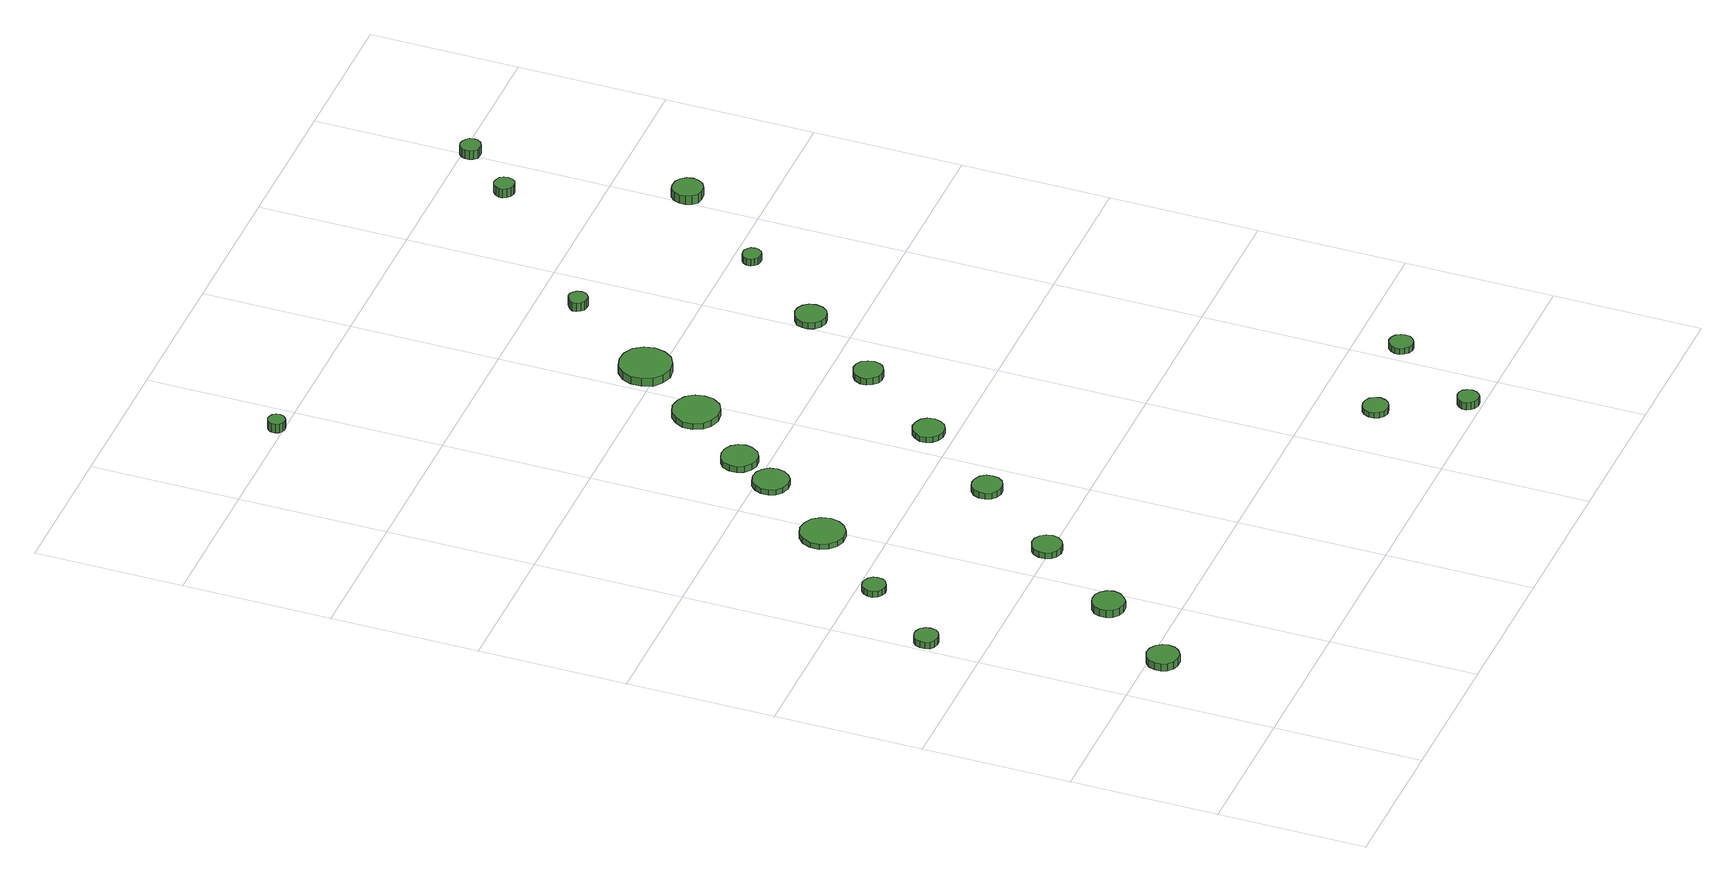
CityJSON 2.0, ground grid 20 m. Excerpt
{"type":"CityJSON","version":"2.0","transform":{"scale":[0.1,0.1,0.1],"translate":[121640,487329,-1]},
"CityObjects":{
"tree1":{"type":"SolitaryVegetationObject","attributes":{"function":"something"},"geometry":[{"type":"MultiSurface","lod":"1","boundaries":[[[0,1,2,3,4,5,6,7,8,9,10,11,12,13,14]],[[15,16,17,18,19,20,21,22,23,24,25,26,27,28,29]],[[0,29,28,1]],[[1,28,27,2]],[[2,27,26,3]],[[3,26,25,4]],[[4,25,24,5]],[[5,24,23,6]],[[6,23,22,7]],[[7,22,21,8]],[[8,21,20,9]],[[9,20,19,10]],[[10,19,18,11]],[[11,18,17,12]],[[12,17,16,13]],[[13,16,15,14]],[[14,15,29,0]]]}]},
"tree2":{"type":"SolitaryVegetationObject","attributes":{"function":"something"},"geometry":[{"type":"MultiSurface","lod":"1","boundaries":[[[30,31,32,33,34,35,36,37,38,39,40,41,42,43,44]],[[45,46,47,48,49,50,51,52,53,54,55,56,57,58,59]],[[30,59,58,31]],[[31,58,57,32]],[[32,57,56,33]],[[33,56,55,34]],[[34,55,54,35]],[[35,54,53,36]],[[36,53,52,37]],[[37,52,51,38]],[[38,51,50,39]],[[39,50,49,40]],[[40,49,48,41]],[[41,48,47,42]],[[42,47,46,43]],[[43,46,45,44]],[[44,45,59,30]]]}]},
"tree3":{"type":"SolitaryVegetationObject","attributes":{"function":"something"},"geometry":[{"type":"MultiSurface","lod":"1","boundaries":[[[60,61,62,63,64,65,66,67,68,69,70,71,72,73,74]],[[75,76,77,78,79,80,81,82,83,84,85,86,87,88,89]],[[60,89,88,61]],[[61,88,87,62]],[[62,87,86,63]],[[63,86,85,64]],[[64,85,84,65]],[[65,84,83,66]],[[66,83,82,67]],[[67,82,81,68]],[[68,81,80,69]],[[69,80,79,70]],[[70,79,78,71]],[[71,78,77,72]],[[72,77,76,73]],[[73,76,75,74]],[[74,75,89,60]]]}]},
"tree4":{"type":"SolitaryVegetationObject","attributes":{"function":"something"},"geometry":[{"type":"MultiSurface","lod":"1","boundaries":[[[90,91,92,93,94,95,96,97,98,99,100,101,102,103,104]],[[105,106,107,108,109,110,111,112,113,114,115,116,117,118,119]],[[90,119,118,91]],[[91,118,117,92]],[[92,117,116,93]],[[93,116,115,94]],[[94,115,114,95]],[[95,114,113,96]],[[96,113,112,97]],[[97,112,111,98]],[[98,111,110,99]],[[99,110,109,100]],[[100,109,108,101]],[[101,108,107,102]],[[102,107,106,103]],[[103,106,105,104]],[[104,105,119,90]]]}]},
"tree5":{"type":"SolitaryVegetationObject","attributes":{"function":"something"},"geometry":[{"type":"MultiSurface","lod":"1","boundaries":[[[120,121,122,123,124,125,126,127,128,129,130,131,132,133,134]],[[135,136,137,138,139,140,141,142,143,144,145,146,147,148,149]],[[120,149,148,121]],[[121,148,147,122]],[[122,147,146,123]],[[123,146,145,124]],[[124,145,144,125]],[[125,144,143,126]],[[126,143,142,127]],[[127,142,141,128]],[[128,141,140,129]],[[129,140,139,130]],[[130,139,138,131]],[[131,138,137,132]],[[132,137,136,133]],[[133,136,135,134]],[[134,135,149,120]]]}]},
"tree6":{"type":"SolitaryVegetationObject","attributes":{"function":"something"},"geometry":[{"type":"MultiSurface","lod":"1","boundaries":[[[150,151,152,153,154,155,156,157,158,159,160,161,162,163,164]],[[165,166,167,168,169,170,171,172,173,174,175,176,177,178,179]],[[150,179,178,151]],[[151,178,177,152]],[[152,177,176,153]],[[153,176,175,154]],[[154,175,174,155]],[[155,174,173,156]],[[156,173,172,157]],[[157,172,171,158]],[[158,171,170,159]],[[159,170,169,160]],[[160,169,168,161]],[[161,168,167,162]],[[162,167,166,163]],[[163,166,165,164]],[[164,165,179,150]]]}]},
"tree7":{"type":"SolitaryVegetationObject","attributes":{"function":"something"},"geometry":[{"type":"MultiSurface","lod":"1","boundaries":[[[180,181,182,183,184,185,186,187,188,189,190,191,192,193,194]],[[195,196,197,198,199,200,201,202,203,204,205,206,207,208,209]],[[180,209,208,181]],[[181,208,207,182]],[[182,207,206,183]],[[183,206,205,184]],[[184,205,204,185]],[[185,204,203,186]],[[186,203,202,187]],[[187,202,201,188]],[[188,201,200,189]],[[189,200,199,190]],[[190,199,198,191]],[[191,198,197,192]],[[192,197,196,193]],[[193,196,195,194]],[[194,195,209,180]]]}]},
"tree8":{"type":"SolitaryVegetationObject","attributes":{"function":"something"},"geometry":[{"type":"MultiSurface","lod":"1","boundaries":[[[210,211,212,213,214,215,216,217,218,219,220,221,222,223,224]],[[225,226,227,228,229,230,231,232,233,234,235,236,237,238,239]],[[210,239,238,211]],[[211,238,237,212]],[[212,237,236,213]],[[213,236,235,214]],[[214,235,234,215]],[[215,234,233,216]],[[216,233,232,217]],[[217,232,231,218]],[[218,231,230,219]],[[219,230,229,220]],[[220,229,228,221]],[[221,228,227,222]],[[222,227,226,223]],[[223,226,225,224]],[[224,225,239,210]]]}]},
"tree9":{"type":"SolitaryVegetationObject","attributes":{"function":"something"},"geometry":[{"type":"MultiSurface","lod":"1","boundaries":[[[240,241,242,243,244,245,246,247,248,249,250,251,252,253,254]],[[255,256,257,258,259,260,261,262,263,264,265,266,267,268,269]],[[240,269,268,241]],[[241,268,267,242]],[[242,267,266,243]],[[243,266,265,244]],[[244,265,264,245]],[[245,264,263,246]],[[246,263,262,247]],[[247,262,261,248]],[[248,261,260,249]],[[249,260,259,250]],[[250,259,258,251]],[[251,258,257,252]],[[252,257,256,253]],[[253,256,255,254]],[[254,255,269,240]]]}]},
"tree10":{"type":"SolitaryVegetationObject","attributes":{"function":"something"},"geometry":[{"type":"MultiSurface","lod":"1","boundaries":[[[270,271,272,273,274,275,276,277,278,279,280,281,282,283,284]],[[285,286,287,288,289,290,291,292,293,294,295,296,297,298,299]],[[270,299,298,271]],[[271,298,297,272]],[[272,297,296,273]],[[273,296,295,274]],[[274,295,294,275]],[[275,294,293,276]],[[276,293,292,277]],[[277,292,291,278]],[[278,291,290,279]],[[279,290,289,280]],[[280,289,288,281]],[[281,288,287,282]],[[282,287,286,283]],[[283,286,285,284]],[[284,285,299,270]]]}]},
"tree11":{"type":"SolitaryVegetationObject","attributes":{"function":"something"},"geometry":[{"type":"MultiSurface","lod":"1","boundaries":[[[300,301,302,303,304,305,306,307,308,309,310,311,312,313,314]],[[315,316,317,318,319,320,321,322,323,324,325,326,327,328,329]],[[300,329,328,301]],[[301,328,327,302]],[[302,327,326,303]],[[303,326,325,304]],[[304,325,324,305]],[[305,324,323,306]],[[306,323,322,307]],[[307,322,321,308]],[[308,321,320,309]],[[309,320,319,310]],[[310,319,318,311]],[[311,318,317,312]],[[312,317,316,313]],[[313,316,315,314]],[[314,315,329,300]]]}]},
"tree12":{"type":"SolitaryVegetationObject","attributes":{"function":"something"},"geometry":[{"type":"MultiSurface","lod":"1","boundaries":[[[330,331,332,333,334,335,336,337,338,339,340,341,342,343,344]],[[345,346,347,348,349,350,351,352,353,354,355,356,357,358,359]],[[330,359,358,331]],[[331,358,357,332]],[[332,357,356,333]],[[333,356,355,334]],[[334,355,354,335]],[[335,354,353,336]],[[336,353,352,337]],[[337,352,351,338]],[[338,351,350,339]],[[339,350,349,340]],[[340,349,348,341]],[[341,348,347,342]],[[342,347,346,343]],[[343,346,345,344]],[[344,345,359,330]]]}]},
"tree13":{"type":"SolitaryVegetationObject","attributes":{"function":"something"},"geometry":[{"type":"MultiSurface","lod":"1","boundaries":[[[360,361,362,363,364,365,366,367,368,369,370,371,372,373,374]],[[375,376,377,378,379,380,381,382,383,384,385,386,387,388,389]],[[360,389,388,361]],[[361,388,387,362]],[[362,387,386,363]],[[363,386,385,364]],[[364,385,384,365]],[[365,384,383,366]],[[366,383,382,367]],[[367,382,381,368]],[[368,381,380,369]],[[369,380,379,370]],[[370,379,378,371]],[[371,378,377,372]],[[372,377,376,373]],[[373,376,375,374]],[[374,375,389,360]]]}]},
"tree14":{"type":"SolitaryVegetationObject","attributes":{"function":"something"},"geometry":[{"type":"MultiSurface","lod":"1","boundaries":[[[390,391,392,393,394,395,396,397,398,399,400,401,402,403,404]],[[405,406,407,408,409,410,411,412,413,414,415,416,417,418,419]],[[390,419,418,391]],[[391,418,417,392]],[[392,417,416,393]],[[393,416,415,394]],[[394,415,414,395]],[[395,414,413,396]],[[396,413,412,397]],[[397,412,411,398]],[[398,411,410,399]],[[399,410,409,400]],[[400,409,408,401]],[[401,408,407,402]],[[402,407,406,403]],[[403,406,405,404]],[[404,405,419,390]]]}]},
"tree15":{"type":"SolitaryVegetationObject","attributes":{"function":"something"},"geometry":[{"type":"MultiSurface","lod":"1","boundaries":[[[420,421,422,423,424,425,426,427,428,429,430,431,432,433,434]],[[435,436,437,438,439,440,441,442,443,444,445,446,447,448,449]],[[420,449,448,421]],[[421,448,447,422]],[[422,447,446,423]],[[423,446,445,424]],[[424,445,444,425]],[[425,444,443,426]],[[426,443,442,427]],[[427,442,441,428]],[[428,441,440,429]],[[429,440,439,430]],[[430,439,438,431]],[[431,438,437,432]],[[432,437,436,433]],[[433,436,435,434]],[[434,435,449,420]]]}]},
"tree16":{"type":"SolitaryVegetationObject","attributes":{"function":"something"},"geometry":[{"type":"MultiSurface","lod":"1","boundaries":[[[450,451,452,453,454,455,456,457,458,459,460,461,462,463,464]],[[465,466,467,468,469,470,471,472,473,474,475,476,477,478,479]],[[450,479,478,451]],[[451,478,477,452]],[[452,477,476,453]],[[453,476,475,454]],[[454,475,474,455]],[[455,474,473,456]],[[456,473,472,457]],[[457,472,471,458]],[[458,471,470,459]],[[459,470,469,460]],[[460,469,468,461]],[[461,468,467,462]],[[462,467,466,463]],[[463,466,465,464]],[[464,465,479,450]]]}]},
"tree17":{"type":"SolitaryVegetationObject","attributes":{"function":"something"},"geometry":[{"type":"MultiSurface","lod":"1","boundaries":[[[480,481,482,483,484,485,486,487,488,489,490,491,492,493,494]],[[495,496,497,498,499,500,501,502,503,504,505,506,507,508,509]],[[480,509,508,481]],[[481,508,507,482]],[[482,507,506,483]],[[483,506,505,484]],[[484,505,504,485]],[[485,504,503,486]],[[486,503,502,487]],[[487,502,501,488]],[[488,501,500,489]],[[489,500,499,490]],[[490,499,498,491]],[[491,498,497,492]],[[492,497,496,493]],[[493,496,495,494]],[[494,495,509,480]]]}]},
"tree18":{"type":"SolitaryVegetationObject","attributes":{"function":"something"},"geometry":[{"type":"MultiSurface","lod":"1","boundaries":[[[510,511,512,513,514,515,516,517,518,519,520,521,522,523,524]],[[525,526,527,528,529,530,531,532,533,534,535,536,537,538,539]],[[510,539,538,511]],[[511,538,537,512]],[[512,537,536,513]],[[513,536,535,514]],[[514,535,534,515]],[[515,534,533,516]],[[516,533,532,517]],[[517,532,531,518]],[[518,531,530,519]],[[519,530,529,520]],[[520,529,528,521]],[[521,528,527,522]],[[522,527,526,523]],[[523,526,525,524]],[[524,525,539,510]]]}]},
"tree19":{"type":"SolitaryVegetationObject","attributes":{"function":"something"},"geometry":[{"type":"MultiSurface","lod":"1","boundaries":[[[540,541,542,543,544,545,546,547,548,549,550,551,552,553,554]],[[555,556,557,558,559,560,561,562,563,564,565,566,567,568,569]],[[540,569,568,541]],[[541,568,567,542]],[[542,567,566,543]],[[543,566,565,544]],[[544,565,564,545]],[[545,564,563,546]],[[546,563,562,547]],[[547,562,561,548]],[[548,561,560,549]],[[549,560,559,550]],[[550,559,558,551]],[[551,558,557,552]],[[552,557,556,553]],[[553,556,555,554]],[[554,555,569,540]]]}]},
"tree20":{"type":"SolitaryVegetationObject","attributes":{"function":"something"},"geometry":[{"type":"MultiSurface","lod":"1","boundaries":[[[570,571,572,573,574,575,576,577,578,579,580,581,582,583,584]],[[585,586,587,588,589,590,591,592,593,594,595,596,597,598,599]],[[570,599,598,571]],[[571,598,597,572]],[[572,597,596,573]],[[573,596,595,574]],[[574,595,594,575]],[[575,594,593,576]],[[576,593,592,577]],[[577,592,591,578]],[[578,591,590,579]],[[579,590,589,580]],[[580,589,588,581]],[[581,588,587,582]],[[582,587,586,583]],[[583,586,585,584]],[[584,585,599,570]]]}]},
"tree21":{"type":"SolitaryVegetationObject","attributes":{"function":"something"},"geometry":[{"type":"MultiSurface","lod":"1","boundaries":[[[600,601,602,603,604,605,606,607,608,609,610,611,612,613,614]],[[615,616,617,618,619,620,621,622,623,624,625,626,627,628,629]],[[600,629,628,601]],[[601,628,627,602]],[[602,627,626,603]],[[603,626,625,604]],[[604,625,624,605]],[[605,624,623,606]],[[606,623,622,607]],[[607,622,621,608]],[[608,621,620,609]],[[609,620,619,610]],[[610,619,618,611]],[[611,618,617,612]],[[612,617,616,613]],[[613,616,615,614]],[[614,615,629,600]]]}]},
"tree22":{"type":"SolitaryVegetationObject","attributes":{"function":"something"},"geometry":[{"type":"MultiSurface","lod":"1","boundaries":[[[630,631,632,633,634,635,636,637,638,639,640,641,642,643,644]],[[645,646,647,648,649,650,651,652,653,654,655,656,657,658,659]],[[630,659,658,631]],[[631,658,657,632]],[[632,657,656,633]],[[633,656,655,634]],[[634,655,654,635]],[[635,654,653,636]],[[636,653,652,637]],[[637,652,651,638]],[[638,651,650,639]],[[639,650,649,640]],[[640,649,648,641]],[[641,648,647,642]],[[642,647,646,643]],[[643,646,645,644]],[[644,645,659,630]]]}]},
"tree23":{"type":"SolitaryVegetationObject","attributes":{"function":"something"},"geometry":[{"type":"MultiSurface","lod":"1","boundaries":[[[660,661,662,663,664,665,666,667,668,669,670,671,672,673,674]],[[675,676,677,678,679,680,681,682,683,684,685,686,687,688,689]],[[660,689,688,661]],[[661,688,687,662]],[[662,687,686,663]],[[663,686,685,664]],[[664,685,684,665]],[[665,684,683,666]],[[666,683,682,667]],[[667,682,681,668]],[[668,681,680,669]],[[669,680,679,670]],[[670,679,678,671]],[[671,678,677,672]],[[672,677,676,673]],[[673,676,675,674]],[[674,675,689,660]]]}]}
},
"vertices":[
[108,183,17],[106,191,17],[101,198,17],[93,203,17],[84,204,17],[76,201,17],[69,195,17],[66,187,17],[66,178,17],[69,170,17],[76,164,17],[84,162,17],[93,162,17],[101,167,17],[106,174,17],[106,174,6],[101,167,6],[93,162,6],[84,162,6],[76,164,6],[69,170,6],[66,178,6],[66,187,6],[69,195,6],[76,201,6],[84,204,6],[93,203,6],[101,198,6],[106,191,6],[108,183,6],
[34,477,18],[33,483,18],[29,489,18],[23,492,18],[17,493,18],[10,491,18],[5,486,18],[3,480,18],[3,473,18],[5,467,18],[10,463,18],[17,461,18],[23,462,18],[29,465,18],[33,470,18],[33,470,8],[29,465,8],[23,462,8],[17,461,8],[10,463,8],[5,467,8],[3,473,8],[3,480,8],[5,486,8],[10,491,8],[17,493,8],[23,492,8],[29,489,8],[33,483,8],[34,477,8],
[191,288,18],[189,297,18],[183,304,18],[176,308,18],[167,309,18],[158,306,18],[151,300,18],[148,292,18],[148,283,18],[151,275,18],[158,269,18],[167,266,18],[176,267,18],[183,272,18],[189,279,18],[189,279,7],[183,272,7],[176,267,7],[167,266,7],[158,269,7],[151,275,7],[148,283,7],[148,292,7],[151,300,7],[158,306,7],[167,309,7],[176,308,7],[183,304,7],[189,297,7],[191,288,7],
[113,578,18],[112,584,18],[108,589,18],[102,592,18],[96,593,18],[90,591,18],[85,587,18],[82,581,18],[82,574,18],[85,568,18],[90,564,18],[96,562,18],[102,563,18],[108,566,18],[112,571,18],[112,571,9],[108,566,9],[102,563,9],[96,562,9],[90,564,9],[85,568,9],[82,574,9],[82,581,9],[85,587,9],[90,591,9],[96,593,9],[102,592,9],[108,589,9],[112,584,9],[113,578,9],
[278,404,17],[276,412,17],[271,419,17],[264,423,17],[256,424,17],[248,421,17],[242,416,17],[239,408,17],[239,400,17],[242,392,17],[248,387,17],[256,384,17],[264,385,17],[271,389,17],[276,396,17],[276,396,8],[271,389,8],[264,385,8],[256,384,8],[248,387,8],[242,392,8],[239,400,8],[239,408,8],[242,416,8],[248,421,8],[256,424,8],[264,423,8],[271,419,8],[276,412,8],[278,404,8],
[212,679,18],[209,691,18],[202,701,18],[192,707,18],[179,709,18],[168,705,18],[159,697,18],[154,685,18],[154,673,18],[159,662,18],[168,654,18],[179,650,18],[192,651,18],[202,657,18],[209,667,18],[209,667,10],[202,657,10],[192,651,10],[179,650,10],[168,654,10],[159,662,10],[154,673,10],[154,685,10],[159,697,10],[168,705,10],[179,709,10],[192,707,10],[202,701,10],[209,691,10],[212,679,10],
[288,780,18],[286,790,18],[280,798,18],[272,803,18],[262,804,18],[252,801,18],[245,794,18],[241,785,18],[241,775,18],[245,766,18],[252,759,18],[262,756,18],[272,757,18],[280,762,18],[286,770,18],[286,770,10],[280,762,10],[272,757,10],[262,756,10],[252,759,10],[245,766,10],[241,775,10],[241,785,10],[245,794,10],[252,801,10],[262,804,10],[272,803,10],[280,798,10],[286,790,10],[288,780,10],
[370,520,18],[369,528,18],[364,535,18],[356,539,18],[348,540,18],[340,538,18],[334,532,18],[331,524,18],[331,516,18],[334,508,18],[340,503,18],[348,500,18],[356,501,18],[364,505,18],[369,512,18],[369,512,9],[364,505,9],[356,501,9],[348,500,9],[340,503,9],[334,508,9],[331,516,9],[331,524,9],[334,532,9],[340,538,9],[348,540,9],[356,539,9],[364,535,9],[369,528,9],[370,520,9],
[322,835,18],[320,845,18],[314,853,18],[305,858,18],[295,859,18],[286,856,18],[278,850,18],[274,840,18],[274,830,18],[278,821,18],[286,814,18],[295,811,18],[305,812,18],[314,817,18],[320,826,18],[320,826,9],[314,817,9],[305,812,9],[295,811,9],[286,814,9],[278,821,9],[274,830,9],[274,840,9],[278,850,9],[286,856,9],[295,859,9],[305,858,9],[314,853,9],[320,845,9],[322,835,9],
[167,1407,25],[166,1412,25],[163,1416,25],[159,1418,25],[154,1419,25],[150,1417,25],[146,1414,25],[144,1410,25],[144,1405,25],[146,1400,25],[150,1397,25],[154,1396,25],[159,1396,25],[163,1399,25],[166,1403,25],[166,1403,12],[163,1399,12],[159,1396,12],[154,1396,12],[150,1397,12],[146,1400,12],[144,1405,12],[144,1410,12],[146,1414,12],[150,1417,12],[154,1419,12],[159,1418,12],[163,1416,12],[166,1412,12],[167,1407,12],
[461,633,17],[459,642,17],[454,649,17],[446,653,17],[437,654,17],[429,651,17],[423,645,17],[419,637,17],[419,629,17],[423,621,17],[429,615,17],[437,612,17],[446,613,17],[454,617,17],[459,625,17],[459,625,9],[454,617,9],[446,613,9],[437,612,9],[429,615,9],[423,621,9],[419,629,9],[419,637,9],[423,645,9],[429,651,9],[437,654,9],[446,653,9],[454,649,9],[459,642,9],[461,633,9],
[403,922,18],[401,934,18],[393,945,18],[382,951,18],[369,953,18],[356,949,18],[347,940,18],[341,928,18],[341,915,18],[347,903,18],[356,895,18],[369,891,18],[382,892,18],[393,898,18],[401,909,18],[401,909,9],[393,898,9],[382,892,9],[369,891,9],[356,895,9],[347,903,9],[341,915,9],[341,928,9],[347,940,9],[356,949,9],[369,953,9],[382,951,9],[393,945,9],[401,934,9],[403,922,9],
[707,123,14],[705,130,14],[701,136,14],[695,139,14],[688,140,14],[681,138,14],[676,133,14],[673,126,14],[673,119,14],[676,113,14],[681,108,14],[688,106,14],[695,107,14],[701,110,14],[705,116,14],[705,116,6],[701,110,6],[695,107,6],[688,106,6],[681,108,6],[676,113,6],[673,119,6],[673,126,6],[676,133,6],[681,138,6],[688,140,6],[695,139,6],[701,136,6],[705,130,6],[707,123,6],
[474,1016,21],[471,1030,21],[463,1042,21],[450,1049,21],[436,1050,21],[422,1046,21],[411,1036,21],[406,1023,21],[406,1009,21],[411,995,21],[422,986,21],[436,981,21],[450,983,21],[463,990,21],[471,1002,21],[471,1002,9],[463,990,9],[450,983,9],[436,981,9],[422,986,9],[411,995,9],[406,1009,9],[406,1023,9],[411,1036,9],[422,1046,9],[436,1050,9],[450,1049,9],[463,1042,9],[471,1030,9],[474,1016,9],
[760,19,17],[758,25,17],[755,30,17],[750,33,17],[744,33,17],[738,31,17],[734,27,17],[731,22,17],[731,16,17],[734,11,17],[738,7,17],[744,5,17],[750,5,17],[755,8,17],[758,13,17],[758,13,6],[755,8,6],[750,5,6],[744,5,6],[738,7,6],[734,11,6],[731,16,6],[731,22,6],[734,27,6],[738,31,6],[744,33,6],[750,33,6],[755,30,6],[758,25,6],[760,19,6],
[549,748,18],[547,756,18],[543,763,18],[536,767,18],[528,768,18],[520,765,18],[514,760,18],[510,752,18],[510,744,18],[514,737,18],[520,731,18],[528,729,18],[536,730,18],[543,734,18],[547,740,18],[547,740,8],[543,734,8],[536,730,8],[528,729,8],[520,731,8],[514,737,8],[510,744,8],[510,752,8],[514,760,8],[520,765,8],[528,768,8],[536,767,8],[543,763,8],[547,756,8],[549,748,8],
[844,141,15],[843,147,15],[839,153,15],[833,156,15],[827,157,15],[821,155,15],[816,150,15],[813,144,15],[813,138,15],[816,132,15],[821,127,15],[827,125,15],[833,126,15],[839,129,15],[843,134,15],[843,134,6],[839,129,6],[833,126,6],[827,125,6],[821,127,6],[816,132,6],[813,138,6],[813,144,6],[816,150,6],[821,155,6],[827,157,6],[833,156,6],[839,153,6],[843,147,6],[844,141,6],
[639,860,17],[637,869,17],[632,876,17],[625,880,17],[616,881,17],[608,878,17],[601,872,17],[598,864,17],[598,856,17],[601,848,17],[608,842,17],[616,839,17],[625,840,17],[632,844,17],[637,851,17],[637,851,8],[632,844,8],[625,840,8],[616,839,8],[608,842,8],[601,848,8],[598,856,8],[598,864,8],[601,872,8],[608,878,8],[616,881,8],[625,880,8],[632,876,8],[637,869,8],[639,860,8],
[554,1145,22],[553,1151,22],[550,1155,22],[545,1158,22],[540,1158,22],[535,1156,22],[531,1153,22],[528,1148,22],[528,1143,22],[531,1138,22],[535,1134,22],[540,1133,22],[545,1133,22],[550,1136,22],[553,1140,22],[553,1140,9],[550,1136,9],[545,1133,9],[540,1133,9],[535,1134,9],[531,1138,9],[528,1143,9],[528,1148,9],[531,1153,9],[535,1156,9],[540,1158,9],[545,1158,9],[550,1155,9],[553,1151,9],[554,1145,9],
[725,975,18],[724,980,18],[721,984,18],[716,987,18],[711,987,18],[706,986,18],[702,982,18],[700,978,18],[700,972,18],[702,968,18],[706,964,18],[711,963,18],[716,963,18],[721,966,18],[724,970,18],[724,970,8],[721,966,8],[716,963,8],[711,963,8],[706,964,8],[702,968,8],[700,972,8],[700,978,8],[702,982,8],[706,986,8],[711,987,8],[716,987,8],[721,984,8],[724,980,8],[725,975,8],
[743,1317,29],[742,1322,29],[739,1327,29],[734,1329,29],[728,1330,29],[723,1328,29],[719,1324,29],[716,1319,29],[716,1314,29],[719,1309,29],[723,1305,29],[728,1303,29],[734,1304,29],[739,1306,29],[742,1311,29],[742,1311,16],[739,1306,16],[734,1304,16],[728,1303,16],[723,1305,16],[719,1309,16],[716,1314,16],[716,1319,16],[719,1324,16],[723,1328,16],[728,1330,16],[734,1329,16],[739,1327,16],[742,1322,16],[743,1317,16],
[831,1099,24],[829,1107,24],[824,1114,24],[817,1118,24],[808,1119,24],[800,1117,24],[794,1111,24],[791,1103,24],[791,1095,24],[794,1087,24],[800,1081,24],[808,1079,24],[817,1080,24],[824,1084,24],[829,1091,24],[829,1091,11],[824,1084,11],[817,1080,11],[808,1079,11],[800,1081,11],[794,1087,11],[791,1095,11],[791,1103,11],[794,1111,11],[800,1117,11],[808,1119,11],[817,1118,11],[824,1114,11],[829,1107,11],[831,1099,11],
[810,1387,26],[809,1393,26],[805,1397,26],[800,1400,26],[795,1401,26],[789,1399,26],[785,1395,26],[783,1390,26],[783,1384,26],[785,1379,26],[789,1375,26],[795,1374,26],[800,1374,26],[805,1377,26],[809,1382,26],[809,1382,13],[805,1377,13],[800,1374,13],[795,1374,13],[789,1375,13],[785,1379,13],[783,1384,13],[783,1390,13],[785,1395,13],[789,1399,13],[795,1401,13],[800,1400,13],[805,1397,13],[809,1393,13],[810,1387,13]
]}
